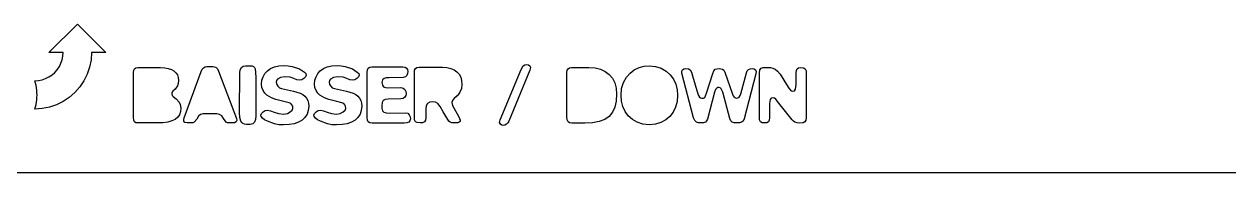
# Model space of a CAD drawing. Header units: metres. Extents: x 1019 to 1363, y 2486 to 2785.
# Drawn here: x 1192.8 to 1277.7, y 2489.4 to 2499.9 of the extents above; entities that cross this region are included whole.
import ezdxf

# ---------------------------------------------------------------- set-up
doc = ezdxf.new("R2010")
doc.units = ezdxf.units.M

msp = doc.modelspace()

# ---------------------------------------------------------------- linework, layer by layer
at = {"layer": 'COMPONENT3'}
for p, q in [((1194.588, 2497.925, 0), (1196.588, 2499.925, 0)), ((1196.588, 2499.925, 0), (1198.588, 2497.925, 0)), ((1195.588, 2497.925, 0), (1194.588, 2497.925, 0)), ((1195.57, 2497.664, 0), (1195.588, 2497.925, 0)), ((1197.588, 2497.925, 0), (1197.553, 2497.403, 0)), ((1198.588, 2497.925, 0), (1197.588, 2497.925, 0)), ((1195.32, 2496.925, 0), (1195.435, 2497.16, 0)), ((1195.435, 2497.16, 0), (1195.519, 2497.407, 0)), ((1195.519, 2497.407, 0), (1195.57, 2497.664, 0)), ((1197.553, 2497.403, 0), (1197.451, 2496.89, 0)), ((1194.588, 2496.193, 0), (1194.805, 2496.338, 0)), ((1194.805, 2496.338, 0), (1195.002, 2496.511, 0)), ((1195.002, 2496.511, 0), (1195.174, 2496.707, 0)), ((1195.174, 2496.707, 0), (1195.32, 2496.925, 0)), ((1197.283, 2496.394, 0), (1197.052, 2495.925, 0)), ((1197.451, 2496.89, 0), (1197.283, 2496.394, 0)), ((1193.588, 2495.925, 0), (1193.849, 2495.942, 0)), ((1193.637, 2495.763, 0), (1193.588, 2495.925, 0)), ((1193.677, 2495.598, 0), (1193.637, 2495.763, 0)), ((1193.709, 2495.431, 0), (1193.677, 2495.598, 0)), ((1193.732, 2495.263, 0), (1193.709, 2495.431, 0)), ((1193.849, 2495.942, 0), (1194.105, 2495.993, 0)), ((1194.105, 2495.993, 0), (1194.353, 2496.077, 0)), ((1194.353, 2496.077, 0), (1194.588, 2496.193, 0)), ((1196.761, 2495.49, 0), (1196.416, 2495.097, 0)), ((1197.052, 2495.925, 0), (1196.761, 2495.49, 0)), ((1193.709, 2494.418, 0), (1193.732, 2494.586, 0)), ((1193.745, 2495.094, 0), (1193.732, 2495.263, 0)), ((1193.732, 2494.586, 0), (1193.745, 2494.755, 0)), ((1193.75, 2494.925, 0), (1193.745, 2495.094, 0)), ((1193.745, 2494.755, 0), (1193.75, 2494.925, 0)), ((1196.023, 2494.752, 0), (1195.588, 2494.461, 0)), ((1196.416, 2495.097, 0), (1196.023, 2494.752, 0)), ((1193.588, 2493.925, 0), (1193.637, 2494.087, 0)), ((1194.11, 2493.959, 0), (1193.588, 2493.925, 0)), ((1193.637, 2494.087, 0), (1193.677, 2494.252, 0)), ((1193.677, 2494.252, 0), (1193.709, 2494.418, 0)), ((1194.623, 2494.061, 0), (1194.11, 2493.959, 0)), ((1195.118, 2494.229, 0), (1194.623, 2494.061, 0)), ((1195.588, 2494.461, 0), (1195.118, 2494.229, 0))]:
    msp.add_line(p, q, dxfattribs=at)
at = {"layer": 'COMPONENT5'}
for p, q in [((1228.107, 2497.045, 0), (1228.247, 2497.071, 0)), ((1228.247, 2497.071, 0), (1228.362, 2497.051, 0)), ((1200.538, 2496.513, 0), (1200.558, 2496.662, 0)), ((1200.538, 2493.335, 0), (1200.538, 2496.513, 0)), ((1200.558, 2496.662, 0), (1200.617, 2496.769, 0)), ((1200.617, 2496.769, 0), (1200.716, 2496.832, 0)), ((1200.716, 2496.832, 0), (1200.855, 2496.854, 0)), ((1200.855, 2496.854, 0), (1202.45, 2496.854, 0)), ((1202.45, 2496.854, 0), (1202.742, 2496.839, 0)), ((1202.742, 2496.839, 0), (1202.997, 2496.796, 0)), ((1202.997, 2496.796, 0), (1203.214, 2496.725, 0)), ((1203.214, 2496.725, 0), (1203.394, 2496.625, 0)), ((1203.394, 2496.625, 0), (1203.535, 2496.496, 0)), ((1203.535, 2496.496, 0), (1203.636, 2496.339, 0)), ((1203.636, 2496.339, 0), (1203.696, 2496.153, 0)), ((1204.115, 2493.323, 0), (1205.323, 2496.584, 0)), ((1205.323, 2496.584, 0), (1205.394, 2496.733, 0)), ((1205.394, 2496.733, 0), (1205.484, 2496.839, 0)), ((1205.484, 2496.839, 0), (1205.594, 2496.903, 0)), ((1205.594, 2496.903, 0), (1205.722, 2496.924, 0)), ((1205.722, 2496.924, 0), (1206.132, 2496.924, 0)), ((1206.132, 2496.924, 0), (1206.252, 2496.908, 0)), ((1206.252, 2496.908, 0), (1206.364, 2496.862, 0)), ((1206.364, 2496.862, 0), (1206.463, 2496.768, 0)), ((1206.463, 2496.768, 0), (1206.543, 2496.607, 0)), ((1206.543, 2496.607, 0), (1207.809, 2493.253, 0)), ((1208.015, 2493.686, 0), (1208.027, 2496.478, 0)), ((1208.027, 2496.478, 0), (1208.057, 2496.696, 0)), ((1208.057, 2496.696, 0), (1208.147, 2496.856, 0)), ((1208.147, 2496.856, 0), (1208.279, 2496.955, 0)), ((1208.279, 2496.955, 0), (1208.437, 2496.988, 0)), ((1208.437, 2496.988, 0), (1208.8, 2496.988, 0)), ((1208.8, 2496.988, 0), (1208.915, 2496.974, 0)), ((1208.915, 2496.974, 0), (1209.002, 2496.932, 0)), ((1209.002, 2496.932, 0), (1209.065, 2496.864, 0)), ((1209.065, 2496.864, 0), (1209.108, 2496.771, 0)), ((1209.108, 2496.771, 0), (1209.146, 2496.513, 0)), ((1209.146, 2496.513, 0), (1209.152, 2496.167, 0)), ((1209.672, 2496.212, 0), (1209.798, 2496.438, 0)), ((1209.798, 2496.438, 0), (1209.974, 2496.628, 0)), ((1209.974, 2496.628, 0), (1210.197, 2496.782, 0)), ((1210.197, 2496.782, 0), (1210.469, 2496.897, 0)), ((1210.469, 2496.897, 0), (1210.788, 2496.97, 0)), ((1210.788, 2496.97, 0), (1211.152, 2496.994, 0)), ((1211.152, 2496.994, 0), (1211.447, 2496.977, 0)), ((1211.447, 2496.977, 0), (1211.733, 2496.927, 0)), ((1211.733, 2496.927, 0), (1212.231, 2496.76, 0)), ((1212.231, 2496.76, 0), (1212.58, 2496.543, 0)), ((1212.58, 2496.543, 0), (1212.679, 2496.431, 0)), ((1212.712, 2496.327, 0), (1212.668, 2496.198, 0)), ((1212.679, 2496.431, 0), (1212.712, 2496.327, 0)), ((1213.402, 2496.212, 0), (1213.529, 2496.438, 0)), ((1213.529, 2496.438, 0), (1213.704, 2496.628, 0)), ((1213.704, 2496.628, 0), (1213.928, 2496.782, 0)), ((1213.928, 2496.782, 0), (1214.2, 2496.897, 0)), ((1214.2, 2496.897, 0), (1214.519, 2496.97, 0)), ((1214.519, 2496.97, 0), (1214.883, 2496.994, 0)), ((1214.883, 2496.994, 0), (1215.178, 2496.977, 0)), ((1215.178, 2496.977, 0), (1215.464, 2496.927, 0)), ((1215.464, 2496.927, 0), (1215.962, 2496.76, 0)), ((1215.962, 2496.76, 0), (1216.311, 2496.543, 0)), ((1216.311, 2496.543, 0), (1216.41, 2496.431, 0)), ((1216.443, 2496.327, 0), (1216.399, 2496.198, 0)), ((1216.41, 2496.431, 0), (1216.443, 2496.327, 0)), ((1217, 2496.524, 0), (1217.021, 2496.691, 0)), ((1217, 2493.341, 0), (1217, 2496.524, 0)), ((1217.021, 2496.691, 0), (1217.085, 2496.81, 0)), ((1217.085, 2496.81, 0), (1217.191, 2496.881, 0)), ((1217.191, 2496.881, 0), (1217.34, 2496.905, 0)), ((1217.34, 2496.905, 0), (1219.523, 2496.905, 0)), ((1219.523, 2496.905, 0), (1219.677, 2496.885, 0)), ((1219.677, 2496.885, 0), (1219.787, 2496.826, 0)), ((1219.801, 2496.304, 0), (1219.702, 2496.204, 0)), ((1219.787, 2496.826, 0), (1219.853, 2496.727, 0)), ((1219.857, 2496.439, 0), (1219.801, 2496.304, 0)), ((1219.853, 2496.727, 0), (1219.875, 2496.588, 0)), ((1219.875, 2496.588, 0), (1219.857, 2496.439, 0)), ((1220.33, 2496.525, 0), (1220.351, 2496.679, 0)), ((1220.33, 2493.394, 0), (1220.33, 2496.525, 0)), ((1220.351, 2496.679, 0), (1220.412, 2496.789, 0)), ((1220.412, 2496.789, 0), (1220.515, 2496.855, 0)), ((1220.515, 2496.855, 0), (1220.659, 2496.877, 0)), ((1220.659, 2496.877, 0), (1222.313, 2496.877, 0)), ((1222.313, 2496.877, 0), (1222.623, 2496.857, 0)), ((1222.623, 2496.857, 0), (1222.895, 2496.799, 0)), ((1222.895, 2496.799, 0), (1223.13, 2496.702, 0)), ((1223.13, 2496.702, 0), (1223.328, 2496.566, 0)), ((1223.328, 2496.566, 0), (1223.484, 2496.393, 0)), ((1223.484, 2496.393, 0), (1223.596, 2496.186, 0)), ((1226.383, 2493.166, 0), (1227.86, 2496.731, 0)), ((1228.47, 2496.684, 0), (1226.981, 2493.084, 0)), ((1227.86, 2496.731, 0), (1228.001, 2496.969, 0)), ((1228.001, 2496.969, 0), (1228.107, 2497.045, 0)), ((1228.362, 2497.051, 0), (1228.455, 2496.983, 0)), ((1228.455, 2496.983, 0), (1228.502, 2496.863, 0)), ((1228.502, 2496.863, 0), (1228.47, 2496.684, 0)), ((1231.078, 2496.513, 0), (1231.098, 2496.667, 0)), ((1231.078, 2493.382, 0), (1231.078, 2496.513, 0)), ((1231.098, 2496.667, 0), (1231.16, 2496.777, 0)), ((1231.16, 2496.777, 0), (1231.263, 2496.843, 0)), ((1231.263, 2496.843, 0), (1231.406, 2496.865, 0)), ((1231.406, 2496.865, 0), (1232.614, 2496.865, 0)), ((1232.614, 2496.865, 0), (1233.057, 2496.835, 0)), ((1233.057, 2496.835, 0), (1233.445, 2496.743, 0)), ((1233.445, 2496.743, 0), (1233.781, 2496.591, 0)), ((1233.781, 2496.591, 0), (1234.063, 2496.378, 0)), ((1234.063, 2496.378, 0), (1234.286, 2496.109, 0)), ((1235.269, 2496.174, 0), (1235.524, 2496.466, 0)), ((1235.524, 2496.466, 0), (1235.823, 2496.692, 0)), ((1235.823, 2496.692, 0), (1236.157, 2496.851, 0)), ((1236.157, 2496.851, 0), (1236.509, 2496.945, 0)), ((1236.509, 2496.945, 0), (1236.861, 2496.977, 0)), ((1236.861, 2496.977, 0), (1237.324, 2496.933, 0)), ((1237.324, 2496.933, 0), (1237.729, 2496.804, 0)), ((1237.729, 2496.804, 0), (1238.074, 2496.602, 0)), ((1238.074, 2496.602, 0), (1238.359, 2496.343, 0)), ((1238.359, 2496.343, 0), (1238.583, 2496.034, 0)), ((1239.166, 2496.605, 0), (1239.212, 2496.706, 0)), ((1239.182, 2496.454, 0), (1239.166, 2496.605, 0)), ((1240.003, 2493.323, 0), (1239.182, 2496.454, 0)), ((1239.212, 2496.706, 0), (1239.313, 2496.763, 0)), ((1239.313, 2496.763, 0), (1239.464, 2496.782, 0)), ((1239.464, 2496.782, 0), (1239.649, 2496.764, 0)), ((1239.649, 2496.764, 0), (1239.772, 2496.691, 0)), ((1239.772, 2496.691, 0), (1239.854, 2496.533, 0)), ((1239.854, 2496.533, 0), (1239.921, 2496.266, 0)), ((1239.921, 2496.266, 0), (1240.308, 2495.011, 0)), ((1240.906, 2495.058, 0), (1241.352, 2496.442, 0)), ((1241.352, 2496.442, 0), (1241.425, 2496.632, 0)), ((1241.425, 2496.632, 0), (1241.522, 2496.735, 0)), ((1241.522, 2496.735, 0), (1241.645, 2496.776, 0)), ((1241.645, 2496.776, 0), (1241.798, 2496.782, 0)), ((1241.798, 2496.782, 0), (1242.047, 2496.738, 0)), ((1242.047, 2496.738, 0), (1242.141, 2496.662, 0)), ((1242.141, 2496.662, 0), (1242.208, 2496.524, 0)), ((1242.208, 2496.524, 0), (1242.748, 2494.988, 0)), ((1243.322, 2495.011, 0), (1243.721, 2496.477, 0)), ((1244.39, 2496.407, 0), (1243.557, 2493.241, 0)), ((1243.721, 2496.477, 0), (1243.78, 2496.632, 0)), ((1243.78, 2496.632, 0), (1243.865, 2496.723, 0)), ((1243.865, 2496.723, 0), (1243.98, 2496.767, 0)), ((1243.98, 2496.767, 0), (1244.132, 2496.782, 0)), ((1244.132, 2496.782, 0), (1244.28, 2496.761, 0)), ((1244.28, 2496.761, 0), (1244.375, 2496.697, 0)), ((1244.375, 2496.697, 0), (1244.412, 2496.582, 0)), ((1244.412, 2496.582, 0), (1244.39, 2496.407, 0)), ((1244.636, 2496.49, 0), (1244.671, 2496.707, 0)), ((1244.636, 2493.417, 0), (1244.636, 2496.49, 0)), ((1244.671, 2496.707, 0), (1244.768, 2496.818, 0)), ((1244.768, 2496.818, 0), (1244.912, 2496.859, 0)), ((1244.912, 2496.859, 0), (1245.081, 2496.865, 0)), ((1245.081, 2496.865, 0), (1245.427, 2496.853, 0)), ((1245.427, 2496.853, 0), (1245.581, 2496.818, 0)), ((1245.581, 2496.818, 0), (1245.74, 2496.736, 0)), ((1245.74, 2496.736, 0), (1245.909, 2496.595, 0)), ((1245.909, 2496.595, 0), (1246.091, 2496.384, 0)), ((1246.091, 2496.384, 0), (1246.551, 2495.674, 0)), ((1247.225, 2496.49, 0), (1247.244, 2496.654, 0)), ((1247.23, 2495.662, 0), (1247.225, 2496.49, 0)), ((1247.244, 2496.654, 0), (1247.301, 2496.771, 0)), ((1247.301, 2496.771, 0), (1247.402, 2496.842, 0)), ((1247.402, 2496.842, 0), (1247.553, 2496.865, 0)), ((1247.553, 2496.865, 0), (1247.747, 2496.844, 0)), ((1247.747, 2496.844, 0), (1247.867, 2496.771, 0)), ((1247.867, 2496.771, 0), (1247.926, 2496.625, 0)), ((1247.926, 2496.625, 0), (1247.941, 2496.384, 0)), ((1247.941, 2496.384, 0), (1247.941, 2493.311, 0)), ((1203.64, 2495.563, 0), (1203.476, 2495.341, 0)), ((1203.697, 2495.725, 0), (1203.64, 2495.563, 0)), ((1203.696, 2496.153, 0), (1203.716, 2495.939, 0)), ((1203.716, 2495.939, 0), (1203.697, 2495.725, 0)), ((1209.152, 2496.167, 0), (1209.152, 2493.458, 0)), ((1209.569, 2495.682, 0), (1209.595, 2495.958, 0)), ((1209.596, 2495.441, 0), (1209.569, 2495.682, 0)), ((1209.595, 2495.958, 0), (1209.672, 2496.212, 0)), ((1209.677, 2495.236, 0), (1209.596, 2495.441, 0)), ((1210.63, 2495.942, 0), (1210.607, 2495.817, 0)), ((1210.607, 2495.817, 0), (1210.632, 2495.671, 0)), ((1210.701, 2496.036, 0), (1210.63, 2495.942, 0)), ((1210.632, 2495.671, 0), (1210.707, 2495.538, 0)), ((1210.912, 2496.157, 0), (1210.701, 2496.036, 0)), ((1210.707, 2495.538, 0), (1210.821, 2495.435, 0)), ((1210.821, 2495.435, 0), (1210.965, 2495.377, 0)), ((1211.217, 2496.215, 0), (1210.912, 2496.157, 0)), ((1210.965, 2495.377, 0), (1211.821, 2495.201, 0)), ((1211.58, 2496.177, 0), (1211.217, 2496.215, 0)), ((1211.841, 2496.089, 0), (1211.58, 2496.177, 0)), ((1212.049, 2496.001, 0), (1211.841, 2496.089, 0)), ((1212.255, 2495.963, 0), (1212.049, 2496.001, 0)), ((1212.404, 2495.995, 0), (1212.255, 2495.963, 0)), ((1212.554, 2496.08, 0), (1212.404, 2495.995, 0)), ((1212.668, 2496.198, 0), (1212.554, 2496.08, 0)), ((1213.3, 2495.682, 0), (1213.326, 2495.958, 0)), ((1213.327, 2495.441, 0), (1213.3, 2495.682, 0)), ((1213.326, 2495.958, 0), (1213.402, 2496.212, 0)), ((1213.408, 2495.236, 0), (1213.327, 2495.441, 0)), ((1214.361, 2495.942, 0), (1214.338, 2495.817, 0)), ((1214.338, 2495.817, 0), (1214.363, 2495.671, 0)), ((1214.432, 2496.036, 0), (1214.361, 2495.942, 0)), ((1214.363, 2495.671, 0), (1214.437, 2495.538, 0)), ((1214.643, 2496.157, 0), (1214.432, 2496.036, 0)), ((1214.437, 2495.538, 0), (1214.552, 2495.435, 0)), ((1214.552, 2495.435, 0), (1214.695, 2495.377, 0)), ((1214.948, 2496.215, 0), (1214.643, 2496.157, 0)), ((1214.695, 2495.377, 0), (1215.552, 2495.201, 0)), ((1215.311, 2496.177, 0), (1214.948, 2496.215, 0)), ((1215.572, 2496.089, 0), (1215.311, 2496.177, 0)), ((1215.78, 2496.001, 0), (1215.572, 2496.089, 0)), ((1215.986, 2495.963, 0), (1215.78, 2496.001, 0)), ((1216.135, 2495.995, 0), (1215.986, 2495.963, 0)), ((1216.285, 2496.08, 0), (1216.135, 2495.995, 0)), ((1216.399, 2496.198, 0), (1216.285, 2496.08, 0)), ((1218.092, 2495.982, 0), (1218.051, 2495.803, 0)), ((1218.051, 2495.803, 0), (1218.077, 2495.616, 0)), ((1218.077, 2495.616, 0), (1218.156, 2495.501, 0)), ((1218.197, 2496.084, 0), (1218.092, 2495.982, 0)), ((1218.156, 2495.501, 0), (1218.293, 2495.441, 0)), ((1218.35, 2496.131, 0), (1218.197, 2496.084, 0)), ((1218.293, 2495.441, 0), (1218.491, 2495.421, 0)), ((1218.538, 2496.143, 0), (1218.35, 2496.131, 0)), ((1218.491, 2495.421, 0), (1219.376, 2495.445, 0)), ((1219.552, 2496.166, 0), (1218.538, 2496.143, 0)), ((1219.376, 2495.445, 0), (1219.532, 2495.413, 0)), ((1219.532, 2495.413, 0), (1219.649, 2495.316, 0)), ((1219.702, 2496.204, 0), (1219.552, 2496.166, 0)), ((1223.65, 2495.387, 0), (1223.545, 2495.118, 0)), ((1223.596, 2496.186, 0), (1223.663, 2495.945, 0)), ((1223.685, 2495.669, 0), (1223.65, 2495.387, 0)), ((1223.663, 2495.945, 0), (1223.685, 2495.669, 0)), ((1234.286, 2496.109, 0), (1234.445, 2495.788, 0)), ((1234.445, 2495.788, 0), (1234.541, 2495.414, 0)), ((1234.541, 2495.414, 0), (1234.573, 2494.989, 0)), ((1234.891, 2494.877, 0), (1234.935, 2495.381, 0)), ((1234.935, 2495.381, 0), (1235.066, 2495.813, 0)), ((1235.066, 2495.813, 0), (1235.269, 2496.174, 0)), ((1238.583, 2496.034, 0), (1238.746, 2495.681, 0)), ((1238.746, 2495.681, 0), (1238.845, 2495.298, 0)), ((1241.636, 2495.402, 0), (1241.551, 2495.302, 0)), ((1241.716, 2495.44, 0), (1241.636, 2495.402, 0)), ((1241.774, 2495.446, 0), (1241.716, 2495.44, 0)), ((1241.867, 2495.426, 0), (1241.774, 2495.446, 0)), ((1241.947, 2495.364, 0), (1241.867, 2495.426, 0)), ((1246.551, 2495.674, 0), (1246.712, 2495.407, 0)), ((1246.712, 2495.407, 0), (1246.826, 2495.263, 0)), ((1247.181, 2495.325, 0), (1247.23, 2495.662, 0)), ((1203.255, 2495.108, 0), (1203.236, 2495.012, 0)), ((1203.236, 2495.012, 0), (1203.26, 2494.897, 0)), ((1203.312, 2495.185, 0), (1203.255, 2495.108, 0)), ((1203.26, 2494.897, 0), (1203.335, 2494.81, 0)), ((1203.476, 2495.341, 0), (1203.312, 2495.185, 0)), ((1203.335, 2494.81, 0), (1203.552, 2494.649, 0)), ((1203.552, 2494.649, 0), (1203.769, 2494.417, 0)), ((1209.798, 2495.063, 0), (1209.677, 2495.236, 0)), ((1209.941, 2494.919, 0), (1209.798, 2495.063, 0)), ((1210.27, 2494.711, 0), (1209.941, 2494.919, 0)), ((1210.578, 2494.597, 0), (1210.27, 2494.711, 0)), ((1211.129, 2494.474, 0), (1210.578, 2494.597, 0)), ((1211.821, 2495.201, 0), (1212.291, 2495.051, 0)), ((1212.291, 2495.051, 0), (1212.475, 2494.951, 0)), ((1212.475, 2494.951, 0), (1212.624, 2494.834, 0)), ((1212.624, 2494.834, 0), (1212.74, 2494.698, 0)), ((1212.74, 2494.698, 0), (1212.822, 2494.537, 0)), ((1212.822, 2494.537, 0), (1212.871, 2494.353, 0)), ((1213.529, 2495.063, 0), (1213.408, 2495.236, 0)), ((1213.672, 2494.919, 0), (1213.529, 2495.063, 0)), ((1214.001, 2494.711, 0), (1213.672, 2494.919, 0)), ((1214.308, 2494.597, 0), (1214.001, 2494.711, 0)), ((1214.86, 2494.474, 0), (1214.308, 2494.597, 0)), ((1215.552, 2495.201, 0), (1216.022, 2495.051, 0)), ((1216.022, 2495.051, 0), (1216.206, 2494.951, 0)), ((1216.206, 2494.951, 0), (1216.355, 2494.834, 0)), ((1216.355, 2494.834, 0), (1216.47, 2494.698, 0)), ((1216.47, 2494.698, 0), (1216.553, 2494.537, 0)), ((1216.553, 2494.537, 0), (1216.602, 2494.353, 0)), ((1218.145, 2494.534, 0), (1218.066, 2494.393, 0)), ((1218.284, 2494.607, 0), (1218.145, 2494.534, 0)), ((1218.491, 2494.631, 0), (1218.284, 2494.607, 0)), ((1219.376, 2494.655, 0), (1218.491, 2494.631, 0)), ((1219.532, 2494.682, 0), (1219.376, 2494.655, 0)), ((1219.649, 2494.766, 0), (1219.532, 2494.682, 0)), ((1219.649, 2495.316, 0), (1219.721, 2495.18, 0)), ((1219.721, 2494.887, 0), (1219.649, 2494.766, 0)), ((1219.721, 2495.18, 0), (1219.745, 2495.029, 0)), ((1219.745, 2495.029, 0), (1219.721, 2494.887, 0)), ((1223.017, 2494.543, 0), (1222.97, 2494.391, 0)), ((1223.157, 2494.719, 0), (1223.017, 2494.543, 0)), ((1223.269, 2494.804, 0), (1223.157, 2494.719, 0)), ((1223.333, 2494.86, 0), (1223.269, 2494.804, 0)), ((1223.369, 2494.895, 0), (1223.333, 2494.86, 0)), ((1223.448, 2494.98, 0), (1223.369, 2494.895, 0)), ((1223.545, 2495.118, 0), (1223.448, 2494.98, 0)), ((1234.573, 2494.989, 0), (1234.541, 2494.482, 0)), ((1234.923, 2494.481, 0), (1234.891, 2494.877, 0)), ((1238.878, 2494.901, 0), (1238.842, 2494.467, 0)), ((1238.845, 2495.298, 0), (1238.878, 2494.901, 0)), ((1240.308, 2495.011, 0), (1240.353, 2494.876, 0)), ((1240.353, 2494.876, 0), (1240.417, 2494.776, 0)), ((1240.417, 2494.776, 0), (1240.494, 2494.715, 0)), ((1240.494, 2494.715, 0), (1240.578, 2494.694, 0)), ((1240.578, 2494.694, 0), (1240.704, 2494.706, 0)), ((1240.704, 2494.706, 0), (1240.789, 2494.753, 0)), ((1240.789, 2494.753, 0), (1240.851, 2494.862, 0)), ((1240.851, 2494.862, 0), (1240.906, 2495.058, 0)), ((1241.481, 2495.118, 0), (1240.977, 2493.229, 0)), ((1241.551, 2495.302, 0), (1241.481, 2495.118, 0)), ((1242.067, 2495.129, 0), (1241.947, 2495.364, 0)), ((1242.56, 2493.265, 0), (1242.067, 2495.129, 0)), ((1242.748, 2494.988, 0), (1242.794, 2494.867, 0)), ((1242.794, 2494.867, 0), (1242.862, 2494.774, 0)), ((1242.862, 2494.774, 0), (1242.946, 2494.714, 0)), ((1242.946, 2494.714, 0), (1243.041, 2494.694, 0)), ((1243.041, 2494.694, 0), (1243.127, 2494.715, 0)), ((1243.127, 2494.715, 0), (1243.208, 2494.776, 0)), ((1243.208, 2494.776, 0), (1243.276, 2494.876, 0)), ((1243.276, 2494.876, 0), (1243.322, 2495.011, 0)), ((1245.396, 2494.602, 0), (1245.352, 2494.326, 0)), ((1245.469, 2494.694, 0), (1245.396, 2494.602, 0)), ((1245.598, 2494.725, 0), (1245.469, 2494.694, 0)), ((1245.698, 2494.695, 0), (1245.598, 2494.725, 0)), ((1245.786, 2494.625, 0), (1245.698, 2494.695, 0)), ((1245.856, 2494.54, 0), (1245.786, 2494.625, 0)), ((1245.903, 2494.467, 0), (1245.856, 2494.54, 0)), ((1246.826, 2495.263, 0), (1246.911, 2495.205, 0)), ((1246.911, 2495.205, 0), (1246.996, 2495.193, 0)), ((1246.996, 2495.193, 0), (1247.11, 2495.226, 0)), ((1247.11, 2495.226, 0), (1247.181, 2495.325, 0)), ((1203.769, 2494.417, 0), (1203.844, 2494.242, 0)), ((1203.846, 2493.748, 0), (1203.778, 2493.532, 0)), ((1203.844, 2494.242, 0), (1203.869, 2494.004, 0)), ((1203.869, 2494.004, 0), (1203.846, 2493.748, 0)), ((1208.033, 2493.326, 0), (1208.015, 2493.686, 0)), ((1209.557, 2493.623, 0), (1209.675, 2493.738, 0)), ((1209.675, 2493.738, 0), (1209.827, 2493.82, 0)), ((1209.827, 2493.82, 0), (1209.979, 2493.852, 0)), ((1209.979, 2493.852, 0), (1210.196, 2493.808, 0)), ((1210.196, 2493.808, 0), (1210.454, 2493.714, 0)), ((1210.454, 2493.714, 0), (1210.759, 2493.62, 0)), ((1211.501, 2494.38, 0), (1211.129, 2494.474, 0)), ((1211.384, 2493.62, 0), (1211.592, 2493.726, 0)), ((1211.625, 2494.318, 0), (1211.501, 2494.38, 0)), ((1211.592, 2493.726, 0), (1211.727, 2493.855, 0)), ((1211.709, 2494.236, 0), (1211.625, 2494.318, 0)), ((1211.758, 2494.124, 0), (1211.709, 2494.236, 0)), ((1211.727, 2493.855, 0), (1211.774, 2493.969, 0)), ((1211.774, 2493.969, 0), (1211.758, 2494.124, 0)), ((1212.859, 2493.837, 0), (1212.771, 2493.568, 0)), ((1212.888, 2494.145, 0), (1212.859, 2493.837, 0)), ((1212.871, 2494.353, 0), (1212.888, 2494.145, 0)), ((1213.288, 2493.623, 0), (1213.405, 2493.738, 0)), ((1213.405, 2493.738, 0), (1213.558, 2493.82, 0)), ((1213.558, 2493.82, 0), (1213.71, 2493.852, 0)), ((1213.71, 2493.852, 0), (1213.927, 2493.808, 0)), ((1213.927, 2493.808, 0), (1214.185, 2493.714, 0)), ((1214.185, 2493.714, 0), (1214.49, 2493.62, 0)), ((1215.232, 2494.38, 0), (1214.86, 2494.474, 0)), ((1215.115, 2493.62, 0), (1215.323, 2493.726, 0)), ((1215.356, 2494.318, 0), (1215.232, 2494.38, 0)), ((1215.323, 2493.726, 0), (1215.458, 2493.855, 0)), ((1215.44, 2494.236, 0), (1215.356, 2494.318, 0)), ((1215.489, 2494.124, 0), (1215.44, 2494.236, 0)), ((1215.458, 2493.855, 0), (1215.505, 2493.969, 0)), ((1215.505, 2493.969, 0), (1215.489, 2494.124, 0)), ((1216.59, 2493.837, 0), (1216.502, 2493.568, 0)), ((1216.619, 2494.145, 0), (1216.59, 2493.837, 0)), ((1216.602, 2494.353, 0), (1216.619, 2494.145, 0)), ((1218.066, 2494.393, 0), (1218.039, 2494.162, 0)), ((1218.039, 2494.162, 0), (1218.039, 2493.998, 0)), ((1218.039, 2493.998, 0), (1218.077, 2493.81, 0)), ((1218.077, 2493.81, 0), (1218.183, 2493.705, 0)), ((1218.183, 2493.705, 0), (1218.347, 2493.661, 0)), ((1218.561, 2493.652, 0), (1219.716, 2493.675, 0)), ((1219.716, 2493.675, 0), (1219.868, 2493.64, 0)), ((1221.17, 2494.167, 0), (1221.14, 2493.957, 0)), ((1221.14, 2493.957, 0), (1221.14, 2493.3, 0)), ((1221.26, 2494.317, 0), (1221.17, 2494.167, 0)), ((1221.411, 2494.407, 0), (1221.26, 2494.317, 0)), ((1221.621, 2494.437, 0), (1221.411, 2494.407, 0)), ((1221.821, 2494.411, 0), (1221.621, 2494.437, 0)), ((1221.988, 2494.311, 0), (1221.821, 2494.411, 0)), ((1222.158, 2494.1, 0), (1221.988, 2494.311, 0)), ((1222.372, 2493.746, 0), (1222.158, 2494.1, 0)), ((1222.688, 2493.183, 0), (1222.372, 2493.746, 0)), ((1222.97, 2494.391, 0), (1223.017, 2494.179, 0)), ((1223.017, 2494.179, 0), (1223.462, 2493.382, 0)), ((1234.284, 2493.7, 0), (1234.048, 2493.417, 0)), ((1234.447, 2494.054, 0), (1234.284, 2493.7, 0)), ((1234.541, 2494.482, 0), (1234.447, 2494.054, 0)), ((1235.02, 2494.1, 0), (1234.923, 2494.481, 0)), ((1235.18, 2493.751, 0), (1235.02, 2494.1, 0)), ((1235.404, 2493.446, 0), (1235.18, 2493.751, 0)), ((1238.561, 2493.713, 0), (1238.33, 2493.411, 0)), ((1238.734, 2494.068, 0), (1238.561, 2493.713, 0)), ((1238.842, 2494.467, 0), (1238.734, 2494.068, 0)), ((1245.352, 2494.326, 0), (1245.352, 2493.311, 0)), ((1246.945, 2493.182, 0), (1245.903, 2494.467, 0)), ((1200.557, 2493.155, 0), (1200.538, 2493.335, 0)), ((1200.614, 2493.036, 0), (1200.557, 2493.155, 0)), ((1200.718, 2492.97, 0), (1200.614, 2493.036, 0)), ((1200.878, 2492.948, 0), (1200.718, 2492.97, 0)), ((1202.203, 2492.948, 0), (1200.878, 2492.948, 0)), ((1202.617, 2492.963, 0), (1202.203, 2492.948, 0)), ((1202.966, 2493.01, 0), (1202.617, 2492.963, 0)), ((1203.254, 2493.089, 0), (1202.966, 2493.01, 0)), ((1203.485, 2493.203, 0), (1203.254, 2493.089, 0)), ((1203.659, 2493.351, 0), (1203.485, 2493.203, 0)), ((1203.778, 2493.532, 0), (1203.659, 2493.351, 0)), ((1204.086, 2493.191, 0), (1204.115, 2493.323, 0)), ((1204.097, 2493.071, 0), (1204.086, 2493.191, 0)), ((1204.171, 2492.983, 0), (1204.097, 2493.071, 0)), ((1204.326, 2492.948, 0), (1204.171, 2492.983, 0)), ((1204.561, 2492.948, 0), (1204.326, 2492.948, 0)), ((1204.725, 2492.965, 0), (1204.561, 2492.948, 0)), ((1204.83, 2493.015, 0), (1204.725, 2492.965, 0)), ((1204.995, 2493.218, 0), (1204.83, 2493.015, 0)), ((1205.135, 2493.423, 0), (1204.995, 2493.218, 0)), ((1205.267, 2493.537, 0), (1205.135, 2493.423, 0)), ((1205.42, 2493.584, 0), (1205.267, 2493.537, 0)), ((1205.628, 2493.593, 0), (1205.42, 2493.584, 0)), ((1206.074, 2493.593, 0), (1205.628, 2493.593, 0)), ((1206.423, 2493.584, 0), (1206.074, 2493.593, 0)), ((1206.613, 2493.546, 0), (1206.423, 2493.584, 0)), ((1206.757, 2493.449, 0), (1206.613, 2493.546, 0)), ((1206.883, 2493.253, 0), (1206.757, 2493.449, 0)), ((1207.068, 2493.015, 0), (1206.883, 2493.253, 0)), ((1207.158, 2492.965, 0), (1207.068, 2493.015, 0)), ((1207.258, 2492.948, 0), (1207.158, 2492.965, 0)), ((1207.54, 2492.948, 0), (1207.258, 2492.948, 0)), ((1207.669, 2492.966, 0), (1207.54, 2492.948, 0)), ((1207.774, 2493.021, 0), (1207.669, 2492.966, 0)), ((1207.83, 2493.116, 0), (1207.774, 2493.021, 0)), ((1207.809, 2493.253, 0), (1207.83, 2493.116, 0)), ((1208.103, 2493.065, 0), (1208.033, 2493.326, 0)), ((1208.166, 2492.972, 0), (1208.103, 2493.065, 0)), ((1208.249, 2492.904, 0), (1208.166, 2492.972, 0)), ((1208.358, 2492.862, 0), (1208.249, 2492.904, 0)), ((1208.495, 2492.848, 0), (1208.358, 2492.862, 0)), ((1208.765, 2492.848, 0), (1208.495, 2492.848, 0)), ((1208.963, 2492.885, 0), (1208.765, 2492.848, 0)), ((1209.078, 2492.997, 0), (1208.963, 2492.885, 0)), ((1209.133, 2493.187, 0), (1209.078, 2492.997, 0)), ((1209.152, 2493.458, 0), (1209.133, 2493.187, 0)), ((1209.51, 2493.5, 0), (1209.557, 2493.623, 0)), ((1209.542, 2493.404, 0), (1209.51, 2493.5, 0)), ((1209.636, 2493.292, 0), (1209.542, 2493.404, 0)), ((1209.785, 2493.176, 0), (1209.636, 2493.292, 0)), ((1209.979, 2493.066, 0), (1209.785, 2493.176, 0)), ((1210.487, 2492.885, 0), (1209.979, 2493.066, 0)), ((1210.786, 2492.827, 0), (1210.487, 2492.885, 0)), ((1210.759, 2493.62, 0), (1211.117, 2493.577, 0)), ((1211.105, 2492.808, 0), (1210.786, 2492.827, 0)), ((1211.506, 2492.83, 0), (1211.105, 2492.808, 0)), ((1211.117, 2493.577, 0), (1211.384, 2493.62, 0)), ((1211.86, 2492.893, 0), (1211.506, 2492.83, 0)), ((1212.165, 2493, 0), (1211.86, 2492.893, 0)), ((1212.422, 2493.148, 0), (1212.165, 2493, 0)), ((1212.626, 2493.338, 0), (1212.422, 2493.148, 0)), ((1212.771, 2493.568, 0), (1212.626, 2493.338, 0)), ((1213.241, 2493.5, 0), (1213.288, 2493.623, 0)), ((1213.273, 2493.404, 0), (1213.241, 2493.5, 0)), ((1213.367, 2493.292, 0), (1213.273, 2493.404, 0)), ((1213.516, 2493.176, 0), (1213.367, 2493.292, 0)), ((1213.71, 2493.066, 0), (1213.516, 2493.176, 0)), ((1214.218, 2492.885, 0), (1213.71, 2493.066, 0)), ((1214.517, 2492.827, 0), (1214.218, 2492.885, 0)), ((1214.49, 2493.62, 0), (1214.848, 2493.577, 0)), ((1214.836, 2492.808, 0), (1214.517, 2492.827, 0)), ((1215.237, 2492.83, 0), (1214.836, 2492.808, 0)), ((1214.848, 2493.577, 0), (1215.115, 2493.62, 0)), ((1215.59, 2492.893, 0), (1215.237, 2492.83, 0)), ((1215.896, 2493, 0), (1215.59, 2492.893, 0)), ((1216.153, 2493.148, 0), (1215.896, 2493, 0)), ((1216.357, 2493.338, 0), (1216.153, 2493.148, 0)), ((1216.502, 2493.568, 0), (1216.357, 2493.338, 0)), ((1217.022, 2493.151, 0), (1217, 2493.341, 0)), ((1217.088, 2493.025, 0), (1217.022, 2493.151, 0)), ((1217.201, 2492.954, 0), (1217.088, 2493.025, 0)), ((1217.364, 2492.931, 0), (1217.201, 2492.954, 0)), ((1219.605, 2492.931, 0), (1217.364, 2492.931, 0)), ((1218.347, 2493.661, 0), (1218.561, 2493.652, 0)), ((1219.8, 2492.95, 0), (1219.605, 2492.931, 0)), ((1219.939, 2493.007, 0), (1219.8, 2492.95, 0)), ((1219.868, 2493.64, 0), (1219.972, 2493.535, 0)), ((1220.023, 2493.102, 0), (1219.939, 2493.007, 0)), ((1219.972, 2493.535, 0), (1220.031, 2493.39, 0)), ((1220.051, 2493.236, 0), (1220.023, 2493.102, 0)), ((1220.031, 2493.39, 0), (1220.051, 2493.236, 0)), ((1220.351, 2493.173, 0), (1220.33, 2493.394, 0)), ((1220.415, 2493.039, 0), (1220.351, 2493.173, 0)), ((1220.536, 2492.971, 0), (1220.415, 2493.039, 0)), ((1220.729, 2492.948, 0), (1220.536, 2492.971, 0)), ((1220.909, 2492.97, 0), (1220.729, 2492.948, 0)), ((1221.038, 2493.036, 0), (1220.909, 2492.97, 0)), ((1221.115, 2493.146, 0), (1221.038, 2493.036, 0)), ((1221.14, 2493.3, 0), (1221.115, 2493.146, 0)), ((1222.764, 2493.08, 0), (1222.688, 2493.183, 0)), ((1222.861, 2493.007, 0), (1222.764, 2493.08, 0)), ((1222.981, 2492.963, 0), (1222.861, 2493.007, 0)), ((1223.122, 2492.948, 0), (1222.981, 2492.963, 0)), ((1223.251, 2492.948, 0), (1223.122, 2492.948, 0)), ((1223.39, 2492.96, 0), (1223.251, 2492.948, 0)), ((1223.489, 2492.995, 0), (1223.39, 2492.96, 0)), ((1223.462, 2493.382, 0), (1223.568, 2493.136, 0)), ((1223.548, 2493.054, 0), (1223.489, 2492.995, 0)), ((1223.568, 2493.136, 0), (1223.548, 2493.054, 0)), ((1226.339, 2492.975, 0), (1226.383, 2493.166, 0)), ((1226.388, 2492.858, 0), (1226.339, 2492.975, 0)), ((1226.485, 2492.796, 0), (1226.388, 2492.858, 0)), ((1226.819, 2492.855, 0), (1226.71, 2492.798, 0)), ((1226.91, 2492.95, 0), (1226.819, 2492.855, 0)), ((1226.981, 2493.084, 0), (1226.91, 2492.95, 0)), ((1231.098, 2493.162, 0), (1231.078, 2493.382, 0)), ((1231.157, 2493.027, 0), (1231.098, 2493.162, 0)), ((1231.265, 2492.959, 0), (1231.157, 2493.027, 0)), ((1231.43, 2492.937, 0), (1231.265, 2492.959, 0)), ((1232.344, 2492.937, 0), (1231.43, 2492.937, 0)), ((1232.89, 2492.966, 0), (1232.344, 2492.937, 0)), ((1233.353, 2493.054, 0), (1232.89, 2492.966, 0)), ((1233.738, 2493.203, 0), (1233.353, 2493.054, 0)), ((1234.048, 2493.417, 0), (1233.738, 2493.203, 0)), ((1235.687, 2493.193, 0), (1235.404, 2493.446, 0)), ((1236.028, 2492.995, 0), (1235.687, 2493.193, 0)), ((1236.427, 2492.867, 0), (1236.028, 2492.995, 0)), ((1236.884, 2492.825, 0), (1236.427, 2492.867, 0)), ((1237.311, 2492.864, 0), (1236.884, 2492.825, 0)), ((1237.699, 2492.98, 0), (1237.311, 2492.864, 0)), ((1238.042, 2493.166, 0), (1237.699, 2492.98, 0)), ((1238.33, 2493.411, 0), (1238.042, 2493.166, 0)), ((1240.088, 2493.112, 0), (1240.003, 2493.323, 0)), ((1240.203, 2493.001, 0), (1240.088, 2493.112, 0)), ((1240.343, 2492.957, 0), (1240.203, 2493.001, 0)), ((1240.508, 2492.948, 0), (1240.343, 2492.957, 0)), ((1240.701, 2492.96, 0), (1240.508, 2492.948, 0)), ((1240.836, 2493.004, 0), (1240.701, 2492.96, 0)), ((1240.921, 2493.092, 0), (1240.836, 2493.004, 0)), ((1240.977, 2493.229, 0), (1240.921, 2493.092, 0)), ((1242.626, 2493.104, 0), (1242.56, 2493.265, 0)), ((1242.718, 2493.01, 0), (1242.626, 2493.104, 0)), ((1242.858, 2492.963, 0), (1242.718, 2493.01, 0)), ((1243.064, 2492.948, 0), (1242.858, 2492.963, 0)), ((1243.24, 2492.96, 0), (1243.064, 2492.948, 0)), ((1243.381, 2492.998, 0), (1243.24, 2492.96, 0)), ((1243.487, 2493.084, 0), (1243.381, 2492.998, 0)), ((1243.557, 2493.241, 0), (1243.487, 2493.084, 0)), ((1244.654, 2493.174, 0), (1244.636, 2493.417, 0)), ((1244.716, 2493.033, 0), (1244.654, 2493.174, 0)), ((1244.824, 2492.965, 0), (1244.716, 2493.033, 0)), ((1244.988, 2492.948, 0), (1244.824, 2492.965, 0)), ((1245.162, 2492.97, 0), (1244.988, 2492.948, 0)), ((1245.273, 2493.036, 0), (1245.162, 2492.97, 0)), ((1245.332, 2493.149, 0), (1245.273, 2493.036, 0)), ((1245.352, 2493.311, 0), (1245.332, 2493.149, 0)), ((1247.029, 2493.075, 0), (1246.945, 2493.182, 0)), ((1247.141, 2492.998, 0), (1247.029, 2493.075, 0)), ((1247.293, 2492.952, 0), (1247.141, 2492.998, 0)), ((1247.495, 2492.936, 0), (1247.293, 2492.952, 0)), ((1247.716, 2492.96, 0), (1247.495, 2492.936, 0)), ((1247.85, 2493.03, 0), (1247.716, 2492.96, 0)), ((1247.918, 2493.147, 0), (1247.85, 2493.03, 0)), ((1247.941, 2493.311, 0), (1247.918, 2493.147, 0)), ((1226.582, 2492.779, 0), (1226.485, 2492.796, 0)), ((1226.71, 2492.798, 0), (1226.582, 2492.779, 0))]:
    msp.add_line(p, q, dxfattribs=at)
at = {"layer": 'GROUP0'}
msp.add_line((1302.588, 2489.428, 0), (1075.588, 2489.426, 0), dxfattribs=at)

doc.saveas('drawing.dxf')
